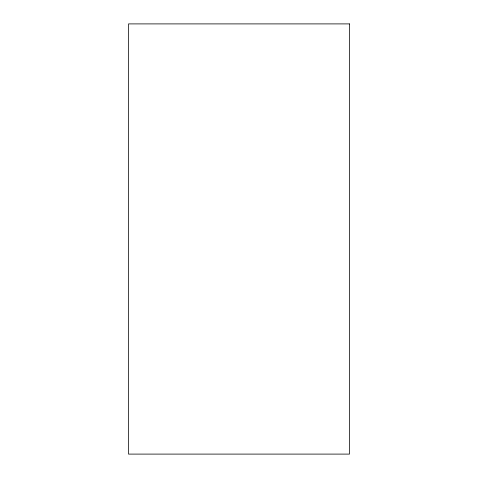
<?xml version="1.0" encoding="UTF-8"?>
<svg xmlns="http://www.w3.org/2000/svg" width="478" height="478" viewBox="0 0 478 478"><rect width="100%" height="100%" fill="white"/><g stroke="black" fill="none" stroke-linecap="round" stroke-linejoin="round"><path stroke-width="0.72" d="M349.478 23.9L128.522 23.9L128.522 454.1L349.478 454.1L349.478 23.9"/></g></svg>
